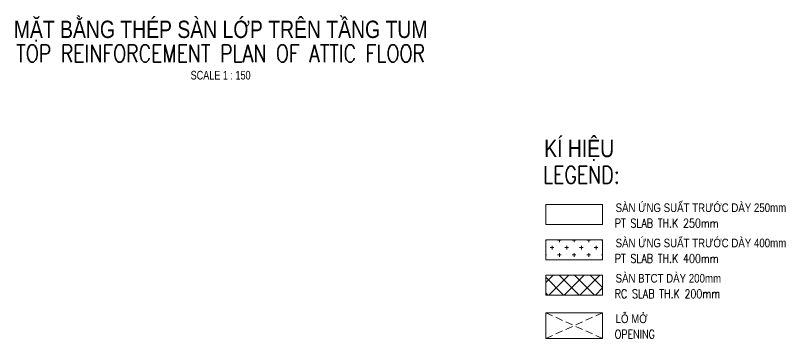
# Model space of a CAD drawing. Header units: millimetres. Extents: x 142050 to 587758, y -25561 to 40942.
# Drawn here: x 278547 to 311880, y -21518 to -7543 of the extents above; entities that cross this region are included whole.
import ezdxf
from ezdxf.enums import TextEntityAlignment as Align

# ---------------------------------------------------------------- set-up
doc = ezdxf.new("R2010")
doc.units = ezdxf.units.MM
doc.linetypes.add('DASHED2', pattern=[9.525, 6.35, -3.175])
for name, color, linetype, lineweight in [('NDC_S_ANNO', 7, 'Continuous', 20), ('NDC_S_ENG TEXT', 2, 'Continuous', 20), ('NDC_S_ENG TITLE', 3, 'Continuous', 20), ('NDC_S_HATCH MATERIAL', 8, 'Continuous', 13), ('NDC_S_OPENING', 9, 'DASHED2', 13), ('NDC_S_SLAB', 2, 'Continuous', 20), ('NDC_S_TEXT SYMBOL', 7, 'Continuous', 20), ('NDC_S_VN TEXT', 7, 'Continuous', 20), ('NDC_S_VN TITLE', 6, 'Continuous', 35)]:
    doc.layers.add(name, color=color, linetype=linetype, lineweight=lineweight)
doc.styles.add('$0$NDC_EN TXT', font='romans.shx', dxfattribs={"width": 0.8})
doc.styles.add('NDC_ANNO', font='', dxfattribs={"width": 0.8})
doc.styles.add('NDC_EN TXT', font='romans.shx', dxfattribs={"width": 0.8})
doc.styles.add('NDC_VIE TXT', font='arial.ttf', dxfattribs={"width": 0.8})
doc.styles.get('NDC_ANNO').set_extended_font_data('Dotum')

# ---------------------------------------------------------------- blocks, each defined once
blk = doc.blocks.new('Drawing name_symbol')
at = {"layer": 'NDC_S_ENG TITLE', "style": 'NDC_EN TXT', "width": 0.8}
blk.add_attdef('SECTDET1', text='', height=5, dxfattribs=at).set_placement((0, 1.01), align=Align.CENTER)
at = {"layer": 'NDC_S_TEXT SYMBOL', "lineweight": 25, "style": 'NDC_ANNO', "width": 0.8}
blk.add_attdef('SSCALE', text='', height=2.5, dxfattribs=at).set_placement((0, -4), align=Align.CENTER)
at = {"layer": 'NDC_S_VN TITLE', "style": 'NDC_VIE TXT', "width": 0.8}
blk.add_attdef('SECTDET2', text='', height=5, dxfattribs=at).set_placement((0, 7.97), align=Align.CENTER)

msp = doc.modelspace()

# ---------------------------------------------------------------- hatches: boundary and pattern name
at = {"layer": 'NDC_S_HATCH MATERIAL', "ltscale": 100}
h = msp.add_hatch(dxfattribs=at)
h.set_pattern_fill('CROSS', color=256, scale=50)
h.set_pattern_definition([(0, (97539.6, -9012.85), (317.5, 317.5), [158.75, -476.25]), (90, (97619, -9092.23), (-317.5, 317.5), [158.75, -476.25])])
h.paths.add_polyline_path([(301497, -17244), (301497, -18108), (303956, -18108), (303956, -17244)])
h = msp.add_hatch(dxfattribs=at)
h.set_pattern_fill('ANSI37', color=256, scale=150)
h.set_pattern_definition([(45, (105617.45, -14938.36), (-336.7596, 336.7596), []), (135, (105617.45, -14938.36), (-336.7596, -336.7596), [])])
h.paths.add_polyline_path([(301497, -18770), (301497, -19634), (303956, -19634), (303956, -18770)])

# ---------------------------------------------------------------- linework, layer by layer
at = {"layer": 'NDC_S_OPENING', "ltscale": 50}
for p, q in [((301497, -20403), (303956, -21511)), ((301497, -21511), (303956, -20403))]:
    msp.add_line(p, q, dxfattribs=at)
at = {"layer": 'NDC_S_SLAB'}
for points in [[(301497, -15718), (303956, -15718), (303956, -16582), (301497, -16582)], [(301497, -17244), (303956, -17244), (303956, -18108), (301497, -18108)], [(301497, -18770), (303956, -18770), (303956, -19634), (301497, -19634)], [(301497, -20403), (303956, -20403), (303956, -21511), (301497, -21511)]]:
    msp.add_lwpolyline(points, close=True, dxfattribs=at)

# ---------------------------------------------------------------- block references
at = {"layer": 'NDC_S_ANNO', "xscale": 150, "yscale": 150, "zscale": 150}
msp.add_blockref('Drawing name_symbol', (287429, -9715), dxfattribs=at).add_auto_attribs({'SECTDET1': 'TOP REINFORCEMENT PLAN OF ATTIC FLOOR', 'SECTDET2': 'MẶT BẰNG THÉP SÀN LỚP TRÊN TẦNG TUM', 'SSCALE': 'SCALE 1 : 150'})

# ---------------------------------------------------------------- texts
at = {"layer": 'NDC_S_ENG TEXT', "style": '$0$NDC_EN TXT', "width": 0.8}
for s, height, p in [('LEGEND:', 750, (301383, -14813)), ('PT SLAB TH.K 250mm', 375, (304485, -16715)), ('PT SLAB TH.K 400mm', 375, (304485, -18241)), ('RC SLAB TH.K 200mm', 375, (304485, -19767)), ('OPENING', 375, (304485, -21518))]:
    msp.add_text(s, height=height, dxfattribs=at).set_placement(p)
at = {"layer": 'NDC_S_VN TEXT', "style": 'NDC_VIE TXT', "width": 0.8}
msp.add_text('KÍ HIỆU', height=750, dxfattribs=at).set_placement((301433, -12922), align=Align.TOP_LEFT)
for s, p in [('SÀN ỨNG SUẤT TRƯỚC DÀY 250mm', (304523, -16046)), ('SÀN ỨNG SUẤT TRƯỚC DÀY 400mm', (304523, -17572)), ('SÀN BTCT DÀY 200mm', (304523, -19098)), ('LỖ MỞ', (304523, -20849))]:
    msp.add_text(s, height=375, dxfattribs=at).set_placement(p)

doc.saveas('drawing.dxf')
